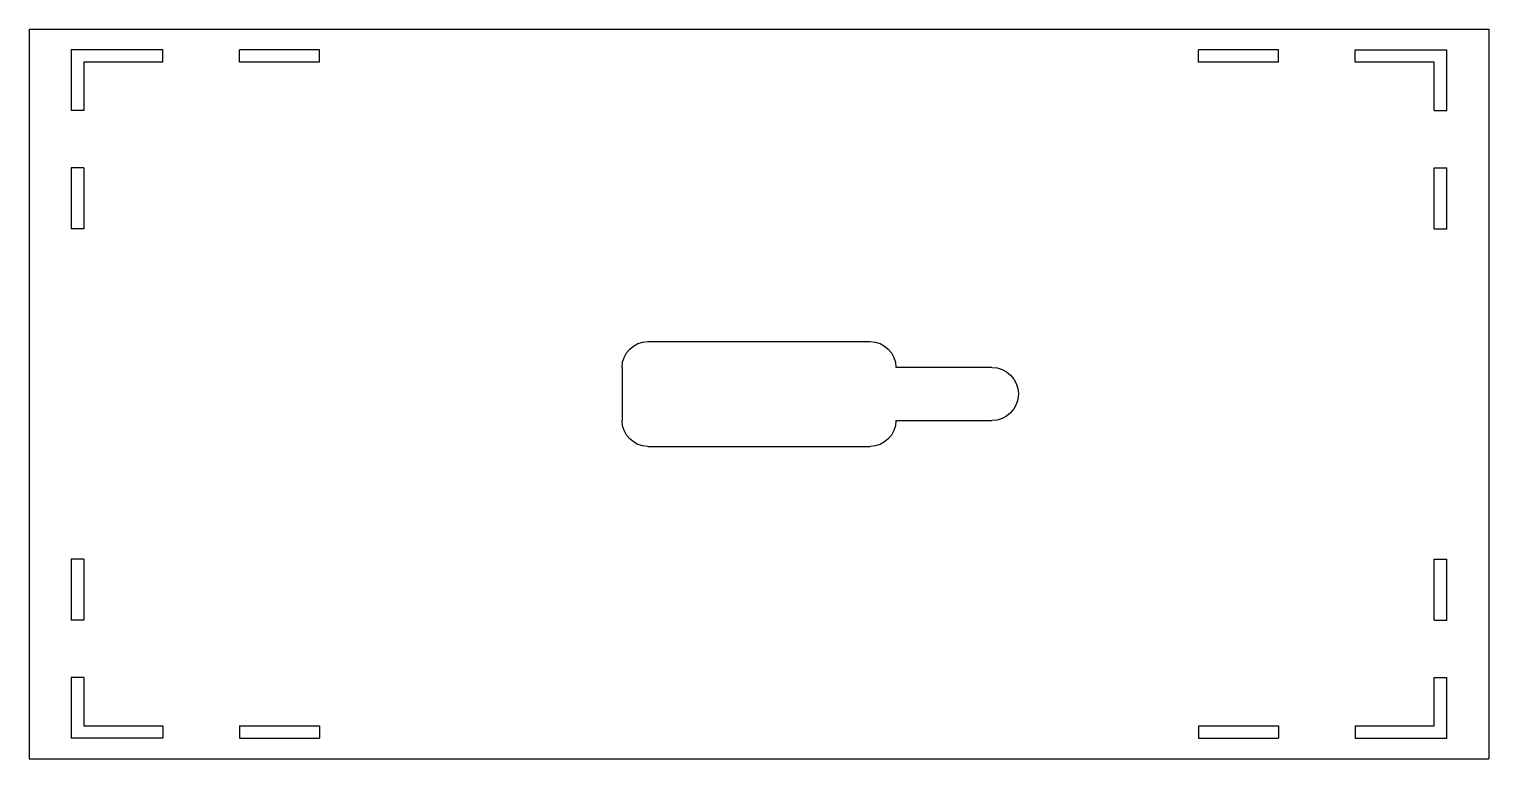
# Model space of a CAD drawing. Extents: x -8.5 to 8.5, y -4.3 to 4.3.
import ezdxf

# ---------------------------------------------------------------- set-up
doc = ezdxf.new("R2010")
doc.units = 0
doc.header["$MEASUREMENT"] = 0
doc.layers.add('VISIBLE', color=7, linetype='CONTINUOUS')

msp = doc.modelspace()

# ---------------------------------------------------------------- linework, layer by layer
at = {"layer": 'VISIBLE'}
for p, q in [((-8.5, 4.25, 0.125), (-8.5, -4.25, 0.125)), ((-8.5, 4.25, 0.125), (8.5, 4.25, 0.125)), ((8.5, 4.25, 0.125), (8.5, -4.25, 0.125)), ((-8.01, 4.01, 0.125), (-8.01, 3.302, 0.125)), ((-6.943, 4.01, 0.125), (-8.01, 4.01, 0.125)), ((-6.943, 3.865, 0.125), (-6.943, 4.01, 0.125)), ((-6.052, 3.865, 0.125), (-6.052, 4.01, 0.125)), ((-5.12, 4.01, 0.125), (-6.052, 4.01, 0.125)), ((-5.12, 3.865, 0.125), (-5.12, 4.01, 0.125)), ((5.12, 3.865, 0.125), (5.12, 4.01, 0.125)), ((6.052, 4.01, 0.125), (5.12, 4.01, 0.125)), ((6.052, 3.865, 0.125), (6.052, 4.01, 0.125)), ((6.943, 3.865, 0.125), (6.943, 4.01, 0.125)), ((6.943, 4.01, 0.125), (8.01, 4.01, 0.125)), ((8.01, 3.302, 0.125), (8.01, 4.01, 0.125)), ((-6.943, 3.865, 0.125), (-7.865, 3.865, 0.125)), ((-7.865, 3.865, 0.125), (-7.865, 3.302, 0.125)), ((-5.12, 3.865, 0.125), (-6.052, 3.865, 0.125)), ((6.052, 3.865, 0.125), (5.12, 3.865, 0.125)), ((7.865, 3.865, 0.125), (6.943, 3.865, 0.125)), ((7.865, 3.302, 0.125), (7.865, 3.865, 0.125)), ((-7.865, 3.302, 0.125), (-8.01, 3.302, 0.125)), ((7.865, 3.302, 0.125), (8.01, 3.302, 0.125)), ((-7.865, 2.633, 0.125), (-8.01, 2.633, 0.125)), ((-8.01, 2.633, 0.125), (-8.01, 1.925, 0.125)), ((-7.865, 2.633, 0.125), (-7.865, 1.925, 0.125)), ((7.865, 1.925, 0.125), (7.865, 2.633, 0.125)), ((7.865, 2.633, 0.125), (8.01, 2.633, 0.125)), ((8.01, 1.925, 0.125), (8.01, 2.633, 0.125)), ((-7.865, 1.925, 0.125), (-8.01, 1.925, 0.125)), ((7.865, 1.925, 0.125), (8.01, 1.925, 0.125)), ((-1.294, 0.61, 0.125), (1.294, 0.61, 0.125)), ((-1.594, 0.31, 0.125), (-1.594, -0.31, 0.125)), ((2.711, 0.31, 0.125), (1.594, 0.31, 0.125)), ((1.594, -0.31, 0.125), (2.711, -0.31, 0.125)), ((-1.294, -0.61, 0.125), (1.294, -0.61, 0.125)), ((-7.865, -1.925, 0.125), (-8.01, -1.925, 0.125)), ((-8.01, -1.925, 0.125), (-8.01, -2.633, 0.125)), ((-7.865, -1.925, 0.125), (-7.865, -2.633, 0.125)), ((7.865, -2.633, 0.125), (7.865, -1.925, 0.125)), ((7.865, -1.925, 0.125), (8.01, -1.925, 0.125)), ((8.01, -2.633, 0.125), (8.01, -1.925, 0.125)), ((-7.865, -2.633, 0.125), (-8.01, -2.633, 0.125)), ((7.865, -2.633, 0.125), (8.01, -2.633, 0.125)), ((-8.01, -3.302, 0.125), (-8.01, -4.01, 0.125)), ((-7.865, -3.302, 0.125), (-8.01, -3.302, 0.125)), ((-7.865, -3.302, 0.125), (-7.865, -3.865, 0.125)), ((7.865, -3.865, 0.125), (7.865, -3.302, 0.125)), ((7.865, -3.302, 0.125), (8.01, -3.302, 0.125)), ((8.01, -4.01, 0.125), (8.01, -3.302, 0.125)), ((-7.865, -3.865, 0.125), (-6.943, -3.865, 0.125)), ((-6.943, -3.865, 0.125), (-6.943, -4.01, 0.125)), ((-6.052, -3.865, 0.125), (-6.052, -4.01, 0.125)), ((-6.052, -3.865, 0.125), (-5.12, -3.865, 0.125)), ((-5.12, -3.865, 0.125), (-5.12, -4.01, 0.125)), ((5.12, -3.865, 0.125), (5.12, -4.01, 0.125)), ((5.12, -3.865, 0.125), (6.052, -3.865, 0.125)), ((6.052, -3.865, 0.125), (6.052, -4.01, 0.125)), ((6.943, -3.865, 0.125), (6.943, -4.01, 0.125)), ((6.943, -3.865, 0.125), (7.865, -3.865, 0.125)), ((-6.943, -4.01, 0.125), (-8.01, -4.01, 0.125)), ((-6.052, -4.01, 0.125), (-5.12, -4.01, 0.125)), ((5.12, -4.01, 0.125), (6.052, -4.01, 0.125)), ((6.943, -4.01, 0.125), (8.01, -4.01, 0.125)), ((-8.5, -4.25, 0.125), (8.5, -4.25, 0.125))]:
    msp.add_line(p, q, dxfattribs=at)
at = {"layer": 'VISIBLE', "extrusion": (0, 0, -1)}
for centre, radius, start, end in [((1.294, 0.31, -0.125), 0.3, 0, 90), ((-1.294, 0.31, -0.125), 0.3, 90, 180), ((-2.711, 0, -0.125), 0.31, 90, 270), ((1.294, -0.31, -0.125), 0.3, 270, 0), ((-1.294, -0.31, -0.125), 0.3, 180, 270)]:
    msp.add_arc(centre, radius, start, end, dxfattribs=at)

doc.saveas('drawing.dxf')
